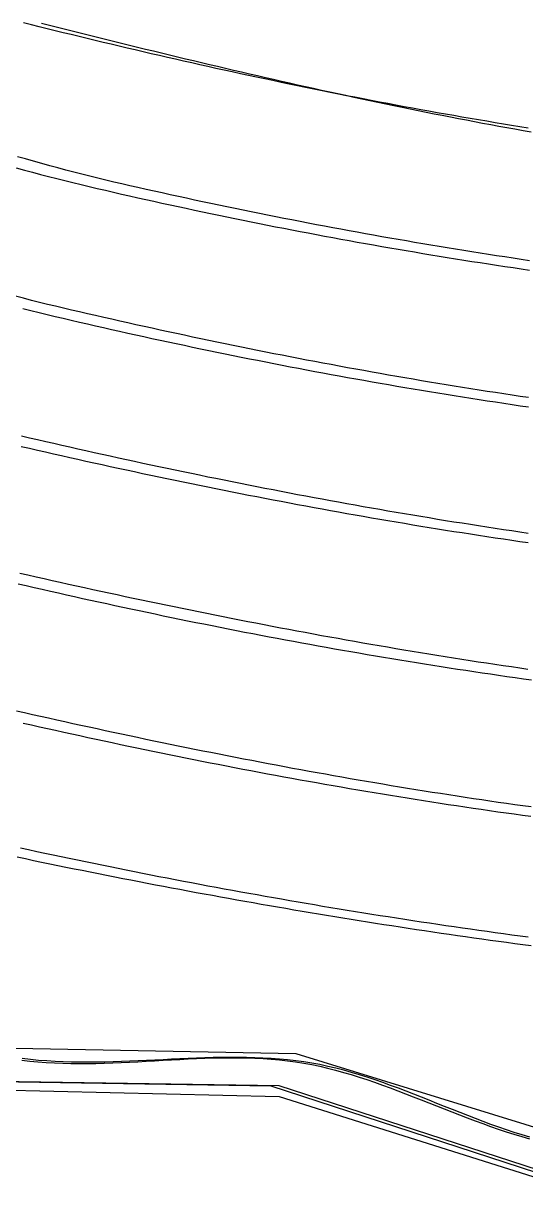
# Model space of a CAD drawing. Header units: metres. Extents: x 37 to 1169, y 29 to 746.
# Drawn here: x 473.1 to 533.7, y 130.1 to 271 of the extents above; entities that cross this region are included whole.
import ezdxf

# ---------------------------------------------------------------- set-up
doc = ezdxf.new("R2010")
doc.units = ezdxf.units.M

msp = doc.modelspace()

# ---------------------------------------------------------------- linework, layer by layer
for p, q in [((474.0889, 270.8585), (473.1327, 271.1099)), ((475.0446, 270.6131), (474.0889, 270.8585)), ((476, 270.3742), (475.0446, 270.6131)), ((475.3037, 271.0366), (476.2686, 270.7947)), ((476.2686, 270.7947), (477.2334, 270.5532)), ((477.2334, 270.5532), (478.1982, 270.3121)), ((476.9596, 270.1378), (476, 270.3742)), ((477.9203, 269.9023), (476.9596, 270.1378)), ((478.8821, 269.6676), (477.9203, 269.9023)), ((478.1982, 270.3121), (479.1631, 270.0715)), ((479.845, 269.4337), (478.8821, 269.6676)), ((479.1631, 270.0715), (480.1279, 269.8314)), ((480.8089, 269.2006), (479.845, 269.4337)), ((480.1279, 269.8314), (481.0928, 269.5918)), ((481.7739, 268.9684), (480.8089, 269.2006)), ((481.0928, 269.5918), (482.0577, 269.3527)), ((482.0577, 269.3527), (483.0226, 269.1142)), ((482.7398, 268.737), (481.7739, 268.9684)), ((483.7068, 268.5065), (482.7398, 268.737)), ((483.0226, 269.1142), (483.9875, 268.8763)), ((484.6748, 268.277), (483.7068, 268.5065)), ((483.9875, 268.8763), (484.9526, 268.6389)), ((485.6438, 268.0483), (484.6748, 268.277)), ((484.9526, 268.6389), (485.9176, 268.4022)), ((486.6138, 267.8207), (485.6438, 268.0483)), ((485.9176, 268.4022), (486.8827, 268.1662)), ((487.5847, 267.594), (486.6138, 267.8207)), ((486.8827, 268.1662), (487.8479, 267.9308)), ((487.8479, 267.9308), (488.8132, 267.6962)), ((488.5565, 267.3683), (487.5847, 267.594)), ((489.5293, 267.1436), (488.5565, 267.3683)), ((488.8132, 267.6962), (489.7785, 267.4623)), ((490.5029, 266.9199), (489.5293, 267.1436)), ((489.7785, 267.4623), (490.744, 267.2292)), ((491.4775, 266.6972), (490.5029, 266.9199)), ((490.744, 267.2292), (491.7095, 266.9968)), ((492.453, 266.4757), (491.4775, 266.6972)), ((491.7095, 266.9968), (492.6751, 266.7653)), ((493.4293, 266.2552), (492.453, 266.4757)), ((492.6751, 266.7653), (493.6408, 266.5346)), ((493.6408, 266.5346), (494.6067, 266.3047)), ((494.6067, 266.3047), (495.5727, 266.0758)), ((494.4065, 266.0358), (493.4293, 266.2552)), ((495.3845, 265.8176), (494.4065, 266.0358)), ((496.3634, 265.6005), (495.3845, 265.8176)), ((495.5727, 266.0758), (496.5387, 265.8477)), ((497.343, 265.3845), (496.3634, 265.6005)), ((496.5387, 265.8477), (497.505, 265.6206)), ((498.3235, 265.1698), (497.343, 265.3845)), ((497.505, 265.6206), (498.4714, 265.3945)), ((499.3048, 264.9562), (498.3235, 265.1698)), ((498.4714, 265.3945), (499.4379, 265.1693)), ((500.2868, 264.7439), (499.3048, 264.9562)), ((499.4379, 265.1693), (500.4046, 264.9452)), ((500.4046, 264.9452), (501.3714, 264.7221)), ((501.2696, 264.5328), (500.2868, 264.7439)), ((502.2531, 264.323), (501.2696, 264.5328)), ((501.3714, 264.7221), (502.3384, 264.5001)), ((503.2374, 264.1144), (502.2531, 264.323)), ((502.3384, 264.5001), (503.3056, 264.2791)), ((504.2223, 263.9072), (503.2374, 264.1144)), ((503.3056, 264.2791), (504.273, 264.0593)), ((505.208, 263.7013), (504.2223, 263.9072)), ((504.273, 264.0593), (505.2405, 263.8406)), ((506.1943, 263.4967), (505.208, 263.7013)), ((505.2405, 263.8406), (506.2083, 263.6231)), ((507.1814, 263.2934), (506.1943, 263.4967)), ((506.2083, 263.6231), (507.1762, 263.4068)), ((507.1762, 263.4068), (508.1444, 263.1917)), ((508.1691, 263.0916), (507.1814, 263.2934)), ((508.1444, 263.1917), (509.1128, 262.9778)), ((509.1574, 262.8911), (508.1691, 263.0916)), ((509.1128, 262.9778), (510.0814, 262.7652)), ((510.1464, 262.6921), (509.1574, 262.8911)), ((510.0814, 262.7652), (511.0502, 262.5539)), ((511.1359, 262.4945), (510.1464, 262.6921)), ((511.0502, 262.5539), (512.0193, 262.3439)), ((512.1261, 262.2983), (511.1359, 262.4945)), ((512.0193, 262.3439), (512.9886, 262.1353)), ((513.1169, 262.1036), (512.1261, 262.2983)), ((512.9886, 262.1353), (513.9582, 261.928)), ((514.1082, 261.9105), (513.1169, 262.1036)), ((513.9582, 261.928), (514.928, 261.7221)), ((515.1001, 261.7188), (514.1082, 261.9105)), ((514.928, 261.7221), (515.8981, 261.5177)), ((516.0926, 261.5287), (515.1001, 261.7188)), ((515.8981, 261.5177), (516.8685, 261.3147)), ((517.0856, 261.3401), (516.0926, 261.5287)), ((516.8685, 261.3147), (517.8391, 261.1131)), ((518.0791, 261.1531), (517.0856, 261.3401)), ((517.8391, 261.1131), (518.8101, 260.9131)), ((519.0731, 260.9676), (518.0791, 261.1531)), ((518.8101, 260.9131), (519.7813, 260.7146)), ((520.0675, 260.7838), (519.0731, 260.9676)), ((519.7813, 260.7146), (520.7528, 260.5176)), ((521.0625, 260.6016), (520.0675, 260.7838)), ((520.7528, 260.5176), (521.7247, 260.3222)), ((522.0579, 260.4211), (521.0625, 260.6016)), ((521.7247, 260.3222), (522.6968, 260.1284)), ((523.0538, 260.2422), (522.0579, 260.4211)), ((522.6968, 260.1284), (523.6693, 259.9362)), ((524.0501, 260.065), (523.0538, 260.2422)), ((523.6693, 259.9362), (524.6421, 259.7457)), ((525.0469, 259.8896), (524.0501, 260.065)), ((524.6421, 259.7457), (525.6152, 259.5568)), ((526.044, 259.7158), (525.0469, 259.8896)), ((525.6152, 259.5568), (526.5886, 259.3696)), ((527.0415, 259.5438), (526.044, 259.7158)), ((526.5886, 259.3696), (527.5625, 259.1842)), ((528.0394, 259.3736), (527.0415, 259.5438)), ((529.0377, 259.2051), (528.0394, 259.3736)), ((527.5625, 259.1842), (528.5366, 259.0005)), ((528.5366, 259.0005), (529.5111, 258.8186)), ((530.0363, 259.0385), (529.0377, 259.2051)), ((529.5111, 258.8186), (530.486, 258.6385)), ((531.0352, 258.8737), (530.0363, 259.0385)), ((530.486, 258.6385), (531.4613, 258.4602)), ((532.0345, 258.7107), (531.0352, 258.8737)), ((531.4613, 258.4602), (532.437, 258.2838)), ((533.0341, 258.5496), (532.0345, 258.7107)), ((532.437, 258.2838), (533.413, 258.1092)), ((534.0339, 258.3903), (533.0341, 258.5496)), ((533.413, 258.1092), (534.3894, 257.9366)), ((473.3969, 254.6613), (472.4283, 254.9388)), ((474.3652, 254.3872), (473.3969, 254.6613)), ((475.3333, 254.1167), (474.3652, 254.3872)), ((476.3011, 253.85), (475.3333, 254.1167)), ((477.2687, 253.5872), (476.3011, 253.85)), ((472.2696, 253.5759), (473.2434, 253.3171)), ((473.2434, 253.3171), (474.2178, 253.0607)), ((474.2178, 253.0607), (475.1928, 252.8068)), ((475.1928, 252.8068), (476.1685, 252.5555)), ((476.1685, 252.5555), (477.1448, 252.307)), ((477.1448, 252.307), (478.1218, 252.0612)), ((478.236, 253.3286), (477.2687, 253.5872)), ((479.2031, 253.0743), (478.236, 253.3286)), ((480.17, 252.8246), (479.2031, 253.0743)), ((481.1365, 252.5797), (480.17, 252.8246)), ((482.1028, 252.3396), (481.1365, 252.5797)), ((483.0688, 252.1048), (482.1028, 252.3396)), ((478.1218, 252.0612), (479.0996, 251.8183)), ((479.0996, 251.8183), (480.0781, 251.5785)), ((480.0781, 251.5785), (481.0573, 251.3417)), ((481.0573, 251.3417), (482.0374, 251.1082)), ((482.0374, 251.1082), (483.0182, 250.878)), ((483.0182, 250.878), (484, 250.6512)), ((484.0345, 251.8752), (483.0688, 252.1048)), ((485, 251.6512), (484.0345, 251.8752)), ((485.9728, 251.429), (485, 251.6512)), ((486.9462, 251.2083), (485.9728, 251.429)), ((487.9201, 250.989), (486.9462, 251.2083)), ((488.8945, 250.7713), (487.9201, 250.989)), ((484, 250.6512), (484.9735, 250.4288)), ((484.9735, 250.4288), (485.9475, 250.208)), ((485.9475, 250.208), (486.9221, 249.9887)), ((486.9221, 249.9887), (487.8971, 249.7708)), ((487.8971, 249.7708), (488.8726, 249.5545)), ((488.8726, 249.5545), (489.8486, 249.3396)), ((489.8694, 250.5549), (488.8945, 250.7713)), ((490.8449, 250.3401), (489.8694, 250.5549)), ((491.8208, 250.1267), (490.8449, 250.3401)), ((492.7972, 249.9148), (491.8208, 250.1267)), ((493.7742, 249.7043), (492.7972, 249.9148)), ((494.7516, 249.4954), (493.7742, 249.7043)), ((495.7295, 249.2879), (494.7516, 249.4954)), ((489.8486, 249.3396), (490.8251, 249.1263)), ((490.8251, 249.1263), (491.802, 248.9144)), ((491.802, 248.9144), (492.7794, 248.7041)), ((492.7794, 248.7041), (493.7572, 248.4952)), ((493.7572, 248.4952), (494.7355, 248.2879)), ((494.7355, 248.2879), (495.7143, 248.082)), ((495.7143, 248.082), (496.6935, 247.8777)), ((496.7078, 249.0819), (495.7295, 249.2879)), ((497.6867, 248.8774), (496.7078, 249.0819)), ((498.666, 248.6744), (497.6867, 248.8774)), ((499.6458, 248.4728), (498.666, 248.6744)), ((500.626, 248.2728), (499.6458, 248.4728)), ((501.6067, 248.0743), (500.626, 248.2728)), ((502.5878, 247.8772), (501.6067, 248.0743)), ((496.6935, 247.8777), (497.6731, 247.6749)), ((497.6731, 247.6749), (498.6532, 247.4736)), ((498.6532, 247.4736), (499.6337, 247.2738)), ((499.6337, 247.2738), (500.6147, 247.0755)), ((500.6147, 247.0755), (501.596, 246.8788)), ((501.596, 246.8788), (502.5778, 246.6836)), ((502.5778, 246.6836), (503.56, 246.4899)), ((503.5693, 247.6817), (502.5878, 247.8772)), ((504.5513, 247.4877), (503.5693, 247.6817)), ((505.5337, 247.2952), (504.5513, 247.4877)), ((506.5166, 247.1042), (505.5337, 247.2952)), ((507.4998, 246.9147), (506.5166, 247.1042)), ((508.4835, 246.7267), (507.4998, 246.9147)), ((509.4676, 246.5403), (508.4835, 246.7267)), ((503.56, 246.4899), (504.5425, 246.2977)), ((504.5425, 246.2977), (505.5255, 246.1071)), ((505.5255, 246.1071), (506.5089, 245.918)), ((506.5089, 245.918), (507.4927, 245.7304)), ((507.4927, 245.7304), (508.4769, 245.5444)), ((508.4769, 245.5444), (509.4614, 245.3599)), ((509.4614, 245.3599), (510.4463, 245.177)), ((510.4521, 246.3554), (509.4676, 246.5403)), ((510.4463, 245.177), (511.4316, 244.9956)), ((511.4369, 246.172), (510.4521, 246.3554)), ((512.4222, 245.9901), (511.4369, 246.172)), ((513.4079, 245.8098), (512.4222, 245.9901)), ((514.3939, 245.631), (513.4079, 245.8098)), ((515.3803, 245.4538), (514.3939, 245.631)), ((516.3671, 245.2781), (515.3803, 245.4538)), ((517.3542, 245.1039), (516.3671, 245.2781)), ((511.4316, 244.9956), (512.4173, 244.8158)), ((512.4173, 244.8158), (513.4033, 244.6375)), ((513.4033, 244.6375), (514.3897, 244.4607)), ((514.3897, 244.4607), (515.3765, 244.2856)), ((515.3765, 244.2856), (516.3635, 244.1119)), ((516.3635, 244.1119), (517.351, 243.9399)), ((517.351, 243.9399), (518.3388, 243.7694)), ((518.3418, 244.9313), (517.3542, 245.1039)), ((518.3388, 243.7694), (519.3269, 243.6004)), ((519.3296, 244.7603), (518.3418, 244.9313)), ((520.3178, 244.5908), (519.3296, 244.7603)), ((521.3064, 244.4228), (520.3178, 244.5908)), ((522.2953, 244.2565), (521.3064, 244.4228)), ((523.2845, 244.0916), (522.2953, 244.2565)), ((524.2741, 243.9284), (523.2845, 244.0916)), ((525.2639, 243.7667), (524.2741, 243.9284)), ((526.2541, 243.6066), (525.2639, 243.7667)), ((519.3269, 243.6004), (520.3153, 243.433)), ((520.3153, 243.433), (521.3041, 243.2672)), ((521.3041, 243.2672), (522.2931, 243.103)), ((522.2931, 243.103), (523.2825, 242.9403)), ((523.2825, 242.9403), (524.2722, 242.7792)), ((524.2722, 242.7792), (525.2623, 242.6197)), ((525.2623, 242.6197), (526.2526, 242.4618)), ((526.2526, 242.4618), (527.2432, 242.3054)), ((527.2446, 243.4481), (526.2541, 243.6066)), ((528.2355, 243.2911), (527.2446, 243.4481)), ((529.2266, 243.1357), (528.2355, 243.2911)), ((530.218, 242.982), (529.2266, 243.1357)), ((531.2097, 242.8298), (530.218, 242.982)), ((532.2017, 242.6791), (531.2097, 242.8298)), ((533.194, 242.5301), (532.2017, 242.6791)), ((534.1865, 242.3827), (533.194, 242.5301)), ((527.2432, 242.3054), (528.2341, 242.1507)), ((528.2341, 242.1507), (529.2253, 241.9975)), ((529.2253, 241.9975), (530.2167, 241.8459)), ((530.2167, 241.8459), (531.2085, 241.6959)), ((531.2085, 241.6959), (532.2005, 241.5475)), ((532.2005, 241.5475), (533.1928, 241.4007)), ((533.1928, 241.4007), (534.1853, 241.2555)), ((473.1519, 237.8403), (472.1885, 238.0925)), ((474.1148, 237.5931), (473.1519, 237.8403)), ((475.0771, 237.3513), (474.1148, 237.5931)), ((476.0388, 237.1149), (475.0771, 237.3513)), ((477, 236.8842), (476.0388, 237.1149)), ((477.9673, 236.6555), (477, 236.8842)), ((473.064, 236.5967), (474.0419, 236.3558)), ((474.0419, 236.3558), (475.0205, 236.1182)), ((475.0205, 236.1182), (476, 235.8842)), ((476, 235.8842), (476.9682, 235.6553)), ((476.9682, 235.6553), (477.9371, 235.4277)), ((477.9371, 235.4277), (478.9067, 235.2014)), ((478.9354, 236.4281), (477.9673, 236.6555)), ((479.9042, 236.2018), (478.9354, 236.4281)), ((480.8738, 235.9768), (479.9042, 236.2018)), ((481.844, 235.7531), (480.8738, 235.9768)), ((482.815, 235.5306), (481.844, 235.7531)), ((483.7867, 235.3093), (482.815, 235.5306)), ((484.759, 235.0892), (483.7867, 235.3093)), ((478.9067, 235.2014), (479.8769, 234.9763)), ((479.8769, 234.9763), (480.8479, 234.7525)), ((480.8479, 234.7525), (481.8195, 234.53)), ((481.8195, 234.53), (482.7918, 234.3087)), ((482.7918, 234.3087), (483.7647, 234.0888)), ((483.7647, 234.0888), (484.7383, 233.8701)), ((485.732, 234.8705), (484.759, 235.0892)), ((486.7058, 234.653), (485.732, 234.8705)), ((487.6801, 234.4368), (486.7058, 234.653)), ((488.6551, 234.2218), (487.6801, 234.4368)), ((489.6308, 234.0082), (488.6551, 234.2218)), ((490.6071, 233.7959), (489.6308, 234.0082)), ((484.7383, 233.8701), (485.7125, 233.6527)), ((485.7125, 233.6527), (486.6874, 233.4367)), ((486.6874, 233.4367), (487.6629, 233.2219)), ((487.6629, 233.2219), (488.639, 233.0085)), ((488.639, 233.0085), (489.6157, 232.7964)), ((489.6157, 232.7964), (490.593, 232.5857)), ((490.593, 232.5857), (491.5709, 232.3762)), ((491.5841, 233.5848), (490.6071, 233.7959)), ((492.5617, 233.3751), (491.5841, 233.5848)), ((493.5398, 233.1667), (492.5617, 233.3751)), ((494.5186, 232.9597), (493.5398, 233.1667)), ((495.498, 232.754), (494.5186, 232.9597)), ((496.478, 232.5496), (495.498, 232.754)), ((497.4586, 232.3466), (496.478, 232.5496)), ((491.5709, 232.3762), (492.5494, 232.1682)), ((492.5494, 232.1682), (493.5284, 231.9615)), ((493.5284, 231.9615), (494.508, 231.7561)), ((494.508, 231.7561), (495.4882, 231.5521)), ((495.4882, 231.5521), (496.469, 231.3495)), ((496.469, 231.3495), (497.4503, 231.1483)), ((497.4503, 231.1483), (498.4321, 230.9485)), ((498.4397, 232.1449), (497.4586, 232.3466)), ((499.4214, 231.9446), (498.4397, 232.1449)), ((500.4037, 231.7457), (499.4214, 231.9446)), ((501.3865, 231.5482), (500.4037, 231.7457)), ((502.3699, 231.352), (501.3865, 231.5482)), ((503.3538, 231.1573), (502.3699, 231.352)), ((504.3382, 230.9639), (503.3538, 231.1573)), ((498.4321, 230.9485), (499.4145, 230.7501)), ((499.4145, 230.7501), (500.3974, 230.553)), ((500.3974, 230.553), (501.3808, 230.3574)), ((501.3808, 230.3574), (502.3647, 230.1632)), ((502.3647, 230.1632), (503.3491, 229.9704)), ((503.3491, 229.9704), (504.3341, 229.7791)), ((504.3341, 229.7791), (505.3195, 229.5892)), ((505.3231, 230.772), (504.3382, 230.9639)), ((506.3086, 230.5815), (505.3231, 230.772)), ((507.2945, 230.3924), (506.3086, 230.5815)), ((508.2809, 230.2048), (507.2945, 230.3924)), ((509.2679, 230.0186), (508.2809, 230.2048)), ((510.2553, 229.8339), (509.2679, 230.0186)), ((511.2431, 229.6506), (510.2553, 229.8339)), ((505.3195, 229.5892), (506.3054, 229.4007)), ((506.3054, 229.4007), (507.2917, 229.2137)), ((507.2917, 229.2137), (508.2785, 229.0281)), ((508.2785, 229.0281), (509.2658, 228.844)), ((509.2658, 228.844), (510.2535, 228.6614)), ((510.2535, 228.6614), (511.2417, 228.4803)), ((511.2417, 228.4803), (512.2303, 228.3006)), ((512.2315, 229.4688), (511.2431, 229.6506)), ((512.2303, 228.3006), (513.2194, 228.1225)), ((513.2202, 229.2885), (512.2315, 229.4688)), ((514.2095, 229.1096), (513.2202, 229.2885)), ((515.1991, 228.9323), (514.2095, 229.1096)), ((516.1892, 228.7564), (515.1991, 228.9323)), ((517.1797, 228.582), (516.1892, 228.7564)), ((518.1707, 228.4092), (517.1797, 228.582)), ((519.162, 228.2379), (518.1707, 228.4092)), ((513.2194, 228.1225), (514.2088, 227.9458)), ((514.2088, 227.9458), (515.1987, 227.7706)), ((515.1987, 227.7706), (516.1889, 227.597)), ((516.1889, 227.597), (517.1796, 227.4249)), ((517.1796, 227.4249), (518.1707, 227.2543)), ((518.1707, 227.2543), (519.1621, 227.0852)), ((520.1537, 228.0681), (519.162, 228.2379)), ((519.1621, 227.0852), (520.1539, 226.9177)), ((521.1458, 227.8998), (520.1537, 228.0681)), ((520.1539, 226.9177), (521.1461, 226.7517)), ((522.1383, 227.7331), (521.1458, 227.8998)), ((523.1311, 227.5679), (522.1383, 227.7331)), ((524.1244, 227.4043), (523.1311, 227.5679)), ((525.1179, 227.2423), (524.1244, 227.4043)), ((526.1118, 227.0818), (525.1179, 227.2423)), ((527.1061, 226.923), (526.1118, 227.0818)), ((528.1007, 226.7657), (527.1061, 226.923)), ((521.1461, 226.7517), (522.1386, 226.5872)), ((522.1386, 226.5872), (523.1315, 226.4244)), ((523.1315, 226.4244), (524.1247, 226.2631)), ((524.1247, 226.2631), (525.1183, 226.1033)), ((525.1183, 226.1033), (526.1122, 225.9452)), ((526.1122, 225.9452), (527.1064, 225.7886)), ((527.1064, 225.7886), (528.101, 225.6337)), ((529.0956, 226.61), (528.1007, 226.7657)), ((528.101, 225.6337), (529.0958, 225.4803)), ((530.0908, 226.4559), (529.0956, 226.61)), ((529.0958, 225.4803), (530.0909, 225.3285)), ((531.0863, 226.3034), (530.0908, 226.4559)), ((532.0821, 226.1525), (531.0863, 226.3034)), ((533.0783, 226.0033), (532.0821, 226.1525)), ((534.0746, 225.8557), (533.0783, 226.0033)), ((530.0909, 225.3285), (531.0864, 225.1784)), ((531.0864, 225.1784), (532.0821, 225.0299)), ((532.0821, 225.0299), (533.0781, 224.883)), ((533.0781, 224.883), (534.0743, 224.7377)), ((472.8772, 219.9742), (473.8482, 219.7492)), ((473.8739, 220.9747), (472.9043, 221.2006)), ((474.8441, 220.7498), (473.8739, 220.9747)), ((475.815, 220.5259), (474.8441, 220.7498)), ((476.7866, 220.303), (475.815, 220.5259)), ((477.7589, 220.0811), (476.7866, 220.303)), ((478.7318, 219.8602), (477.7589, 220.0811)), ((479.7054, 219.6404), (478.7318, 219.8602)), ((473.8482, 219.7492), (474.8198, 219.5253)), ((474.8198, 219.5253), (475.7921, 219.3024)), ((475.7921, 219.3024), (476.765, 219.0806)), ((476.765, 219.0806), (477.7385, 218.8598)), ((477.7385, 218.8598), (478.7126, 218.6402)), ((478.7126, 218.6402), (479.6874, 218.4216)), ((479.6874, 218.4216), (480.6627, 218.2041)), ((480.6796, 219.4216), (479.7054, 219.6404)), ((481.6545, 219.2039), (480.6796, 219.4216)), ((482.63, 218.9873), (481.6545, 219.2039)), ((483.6061, 218.7717), (482.63, 218.9873)), ((484.5829, 218.5573), (483.6061, 218.7717)), ((485.5603, 218.3439), (484.5829, 218.5573)), ((480.6627, 218.2041), (481.6387, 217.9876)), ((481.6387, 217.9876), (482.6152, 217.7724)), ((482.6152, 217.7724), (483.5924, 217.5582)), ((483.5924, 217.5582), (484.5701, 217.3452)), ((484.5701, 217.3452), (485.5484, 217.1333)), ((485.5484, 217.1333), (486.5272, 216.9225)), ((486.5382, 218.1317), (485.5603, 218.3439)), ((487.5168, 217.9206), (486.5382, 218.1317)), ((488.4959, 217.7106), (487.5168, 217.9206)), ((489.4756, 217.5018), (488.4959, 217.7106)), ((490.4559, 217.2941), (489.4756, 217.5018)), ((491.4368, 217.0876), (490.4559, 217.2941)), ((492.4182, 216.8823), (491.4368, 217.0876)), ((486.5272, 216.9225), (487.5066, 216.713)), ((487.5066, 216.713), (488.4866, 216.5046)), ((488.4866, 216.5046), (489.4671, 216.2974)), ((489.4671, 216.2974), (490.4481, 216.0914)), ((490.4481, 216.0914), (491.4297, 215.8866)), ((491.4297, 215.8866), (492.4117, 215.683)), ((492.4117, 215.683), (493.3943, 215.4806)), ((493.4001, 216.6782), (492.4182, 216.8823)), ((494.3826, 216.4753), (493.4001, 216.6782)), ((495.3657, 216.2736), (494.3826, 216.4753)), ((496.3492, 216.0731), (495.3657, 216.2736)), ((497.3333, 215.8739), (496.3492, 216.0731)), ((498.3179, 215.6759), (497.3333, 215.8739)), ((499.303, 215.4792), (498.3179, 215.6759)), ((493.3943, 215.4806), (494.3774, 215.2795)), ((494.3774, 215.2795), (495.361, 215.0796)), ((495.361, 215.0796), (496.3451, 214.881)), ((496.3451, 214.881), (497.3297, 214.6836)), ((497.3297, 214.6836), (498.3148, 214.4875)), ((498.3148, 214.4875), (499.3003, 214.2927)), ((499.3003, 214.2927), (500.2863, 214.0992)), ((500.2886, 215.2837), (499.303, 215.4792)), ((501.2746, 215.0895), (500.2886, 215.2837)), ((502.2612, 214.8967), (501.2746, 215.0895)), ((503.2482, 214.7051), (502.2612, 214.8967)), ((504.2357, 214.5148), (503.2482, 214.7051)), ((505.2236, 214.3259), (504.2357, 214.5148)), ((506.212, 214.1383), (505.2236, 214.3259)), ((500.2863, 214.0992), (501.2727, 213.907)), ((501.2727, 213.907), (502.2596, 213.7161)), ((502.2596, 213.7161), (503.247, 213.5266)), ((503.247, 213.5266), (504.2348, 213.3384)), ((504.2348, 213.3384), (505.223, 213.1515)), ((505.223, 213.1515), (506.2116, 212.966)), ((506.2116, 212.966), (507.2007, 212.7818)), ((507.2008, 213.952), (506.212, 214.1383)), ((507.2007, 212.7818), (508.1901, 212.5991)), ((508.1901, 213.7671), (507.2008, 213.952)), ((509.1798, 213.5836), (508.1901, 213.7671)), ((510.1699, 213.4014), (509.1798, 213.5836)), ((511.1604, 213.2206), (510.1699, 213.4014)), ((512.1513, 213.0413), (511.1604, 213.2206)), ((513.1426, 212.8633), (512.1513, 213.0413)), ((514.1343, 212.6868), (513.1426, 212.8633)), ((508.1901, 212.5991), (509.18, 212.4177)), ((509.18, 212.4177), (510.1702, 212.2377)), ((510.1702, 212.2377), (511.1609, 212.0591)), ((511.1609, 212.0591), (512.1519, 211.882)), ((512.1519, 211.882), (513.1433, 211.7062)), ((513.1433, 211.7062), (514.135, 211.5319)), ((515.1264, 212.5117), (514.1343, 212.6868)), ((514.135, 211.5319), (515.1272, 211.3591)), ((516.1188, 212.338), (515.1264, 212.5117)), ((515.1272, 211.3591), (516.1196, 211.1877)), ((517.1116, 212.1658), (516.1188, 212.338)), ((518.1048, 211.9951), (517.1116, 212.1658)), ((519.0983, 211.8259), (518.1048, 211.9951)), ((520.0922, 211.6581), (519.0983, 211.8259)), ((521.0863, 211.4918), (520.0922, 211.6581)), ((522.0809, 211.3271), (521.0863, 211.4918)), ((516.1196, 211.1877), (517.1124, 211.0178)), ((517.1124, 211.0178), (518.1056, 210.8493)), ((518.1056, 210.8493), (519.0991, 210.6824)), ((519.0991, 210.6824), (520.0929, 210.5169)), ((520.0929, 210.5169), (521.087, 210.353)), ((521.087, 210.353), (522.0814, 210.1905)), ((523.0757, 211.1639), (522.0809, 211.3271)), ((522.0814, 210.1905), (523.0762, 210.0296)), ((524.0708, 211.0022), (523.0757, 211.1639)), ((523.0762, 210.0296), (524.0712, 209.8703)), ((525.0663, 210.842), (524.0708, 211.0022)), ((526.062, 210.6834), (525.0663, 210.842)), ((527.058, 210.5264), (526.062, 210.6834)), ((528.0543, 210.3709), (527.058, 210.5264)), ((529.0509, 210.2171), (528.0543, 210.3709)), ((530.0477, 210.0648), (529.0509, 210.2171)), ((531.0448, 209.9141), (530.0477, 210.0648)), ((524.0712, 209.8703), (525.0665, 209.7124)), ((525.0665, 209.7124), (526.0621, 209.5562)), ((526.0621, 209.5562), (527.058, 209.4015)), ((527.058, 209.4015), (528.0541, 209.2484)), ((528.0541, 209.2484), (529.0505, 209.0969)), ((529.0505, 209.0969), (530.0471, 208.947)), ((530.0471, 208.947), (531.044, 208.7986)), ((531.044, 208.7986), (532.0412, 208.652)), ((532.0422, 209.7651), (531.0448, 209.9141)), ((532.0412, 208.652), (533.0385, 208.5069)), ((533.0397, 209.6177), (532.0422, 209.7651)), ((534.0376, 209.4719), (533.0397, 209.6177)), ((533.0385, 208.5069), (534.0361, 208.3635)), ((473.6749, 204.4084), (472.7011, 204.6295)), ((474.6493, 204.1881), (473.6749, 204.4084)), ((472.5047, 203.3832), (473.4717, 203.16)), ((473.4717, 203.16), (474.4395, 202.9379)), ((474.4395, 202.9379), (475.4079, 202.7168)), ((475.6244, 203.9687), (474.6493, 204.1881)), ((476.6001, 203.7502), (475.6244, 203.9687)), ((477.5765, 203.5325), (476.6001, 203.7502)), ((478.5534, 203.3158), (477.5765, 203.5325)), ((479.5309, 203.1), (478.5534, 203.3158)), ((480.5091, 202.8851), (479.5309, 203.1)), ((475.4079, 202.7168), (476.3769, 202.4968)), ((476.3769, 202.4968), (477.3467, 202.2778)), ((477.3467, 202.2778), (478.317, 202.0599)), ((478.317, 202.0599), (479.2881, 201.8432)), ((479.2881, 201.8432), (480.2598, 201.6275)), ((480.2598, 201.6275), (481.2321, 201.413)), ((481.4878, 202.6711), (480.5091, 202.8851)), ((482.4671, 202.4581), (481.4878, 202.6711)), ((483.447, 202.2461), (482.4671, 202.4581)), ((484.4274, 202.0351), (483.447, 202.2461)), ((485.4084, 201.8251), (484.4274, 202.0351)), ((486.39, 201.6161), (485.4084, 201.8251)), ((487.3721, 201.4081), (486.39, 201.6161)), ((481.2321, 201.413), (482.205, 201.1995)), ((482.205, 201.1995), (483.1785, 200.9872)), ((483.1785, 200.9872), (484.1527, 200.7761)), ((484.1527, 200.7761), (485.1274, 200.5661)), ((485.1274, 200.5661), (486.1027, 200.3573)), ((486.1027, 200.3573), (487.0786, 200.1497)), ((487.0786, 200.1497), (488.0551, 199.9433)), ((488.3547, 201.2012), (487.3721, 201.4081)), ((489.3379, 200.9953), (488.3547, 201.2012)), ((490.3215, 200.7905), (489.3379, 200.9953)), ((491.3057, 200.5867), (490.3215, 200.7905)), ((492.2904, 200.3841), (491.3057, 200.5867)), ((493.2756, 200.1826), (492.2904, 200.3841)), ((494.2613, 199.9822), (493.2756, 200.1826)), ((488.0551, 199.9433), (489.0322, 199.7381)), ((489.0322, 199.7381), (490.0098, 199.5341)), ((490.0098, 199.5341), (490.9879, 199.3313)), ((490.9879, 199.3313), (491.9666, 199.1297)), ((491.9666, 199.1297), (492.9458, 198.9294)), ((492.9458, 198.9294), (493.9255, 198.7304)), ((493.9255, 198.7304), (494.9058, 198.5326)), ((495.2475, 199.783), (494.2613, 199.9822)), ((496.2342, 199.5849), (495.2475, 199.783)), ((497.2213, 199.388), (496.2342, 199.5849)), ((498.2089, 199.1923), (497.2213, 199.388)), ((499.1969, 198.9977), (498.2089, 199.1923)), ((500.1854, 198.8044), (499.1969, 198.9977)), ((501.1743, 198.6123), (500.1854, 198.8044)), ((494.9058, 198.5326), (495.8865, 198.3361)), ((495.8865, 198.3361), (496.8678, 198.1409)), ((496.8678, 198.1409), (497.8495, 197.947)), ((497.8495, 197.947), (498.8317, 197.7544)), ((498.8317, 197.7544), (499.8144, 197.5632)), ((499.8144, 197.5632), (500.7975, 197.3733)), ((500.7975, 197.3733), (501.7811, 197.1847)), ((502.1637, 198.4215), (501.1743, 198.6123)), ((503.1534, 198.2318), (502.1637, 198.4215)), ((504.1436, 198.0435), (503.1534, 198.2318)), ((505.1342, 197.8565), (504.1436, 198.0435)), ((506.1252, 197.6707), (505.1342, 197.8565)), ((507.1166, 197.4863), (506.1252, 197.6707)), ((508.1084, 197.3031), (507.1166, 197.4863)), ((509.1006, 197.1214), (508.1084, 197.3031)), ((501.7811, 197.1847), (502.7652, 196.9975)), ((502.7652, 196.9975), (503.7497, 196.8116)), ((503.7497, 196.8116), (504.7346, 196.6271)), ((504.7346, 196.6271), (505.7199, 196.4441)), ((505.7199, 196.4441), (506.7056, 196.2624)), ((506.7056, 196.2624), (507.6918, 196.0821)), ((507.6918, 196.0821), (508.6783, 195.9033)), ((508.6783, 195.9033), (509.6652, 195.7258)), ((510.0931, 196.9409), (509.1006, 197.1214)), ((511.086, 196.7619), (510.0931, 196.9409)), ((512.0792, 196.5842), (511.086, 196.7619)), ((513.0728, 196.4079), (512.0792, 196.5842)), ((514.0668, 196.233), (513.0728, 196.4079)), ((515.0611, 196.0595), (514.0668, 196.233)), ((516.0557, 195.8875), (515.0611, 196.0595)), ((517.0506, 195.7169), (516.0557, 195.8875)), ((509.6652, 195.7258), (510.6525, 195.5499)), ((510.6525, 195.5499), (511.6402, 195.3754)), ((511.6402, 195.3754), (512.6282, 195.2023)), ((512.6282, 195.2023), (513.6166, 195.0307)), ((513.6166, 195.0307), (514.6053, 194.8607)), ((514.6053, 194.8607), (515.5944, 194.6921)), ((515.5944, 194.6921), (516.5838, 194.525)), ((516.5838, 194.525), (517.5735, 194.3594)), ((518.0458, 195.5478), (517.0506, 195.7169)), ((519.0413, 195.3802), (518.0458, 195.5478)), ((520.0372, 195.214), (519.0413, 195.3802)), ((521.0333, 195.0494), (520.0372, 195.214)), ((522.0297, 194.8863), (521.0333, 195.0494)), ((523.0264, 194.7247), (522.0297, 194.8863)), ((524.0233, 194.5647), (523.0264, 194.7247)), ((525.0205, 194.4062), (524.0233, 194.5647)), ((517.5735, 194.3594), (518.5635, 194.1954)), ((518.5635, 194.1954), (519.5538, 194.0329)), ((519.5538, 194.0329), (520.5445, 193.872)), ((520.5445, 193.872), (521.5354, 193.7127)), ((521.5354, 193.7127), (522.5265, 193.5549)), ((522.5265, 193.5549), (523.518, 193.3987)), ((523.518, 193.3987), (524.5097, 193.2441)), ((524.5097, 193.2441), (525.5017, 193.0911)), ((526.018, 194.2493), (525.0205, 194.4062)), ((525.5017, 193.0911), (526.4939, 192.9397)), ((527.0157, 194.094), (526.018, 194.2493)), ((528.0136, 193.9403), (527.0157, 194.094)), ((529.0118, 193.7882), (528.0136, 193.9403)), ((530.0101, 193.6378), (529.0118, 193.7882)), ((531.0087, 193.489), (530.0101, 193.6378)), ((532.0075, 193.3418), (531.0087, 193.489)), ((533.0065, 193.1964), (532.0075, 193.3418)), ((534.0057, 193.0526), (533.0065, 193.1964)), ((526.4939, 192.9397), (527.4863, 192.79)), ((527.4863, 192.79), (528.479, 192.6419)), ((528.479, 192.6419), (529.4718, 192.4954)), ((529.4718, 192.4954), (530.4649, 192.3506)), ((530.4649, 192.3506), (531.4582, 192.2075)), ((531.4582, 192.2075), (532.4517, 192.0661)), ((532.4517, 192.0661), (533.4454, 191.9264)), ((533.4454, 191.9264), (534.4392, 191.7883)), ((473.2595, 187.8035), (472.2893, 188.0244)), ((474.2304, 187.5835), (473.2595, 187.8035)), ((475.202, 187.3644), (474.2304, 187.5835)), ((473.1114, 186.5765), (474.0851, 186.3563)), ((474.0851, 186.3563), (475.0594, 186.1371)), ((475.0594, 186.1371), (476.0343, 185.9189)), ((476.1742, 187.1462), (475.202, 187.3644)), ((477.1471, 186.929), (476.1742, 187.1462)), ((478.1207, 186.7127), (477.1471, 186.929)), ((479.0949, 186.4974), (478.1207, 186.7127)), ((480.0698, 186.2831), (479.0949, 186.4974)), ((481.0453, 186.0698), (480.0698, 186.2831)), ((482.0214, 185.8575), (481.0453, 186.0698)), ((476.0343, 185.9189), (477.0099, 185.7017)), ((477.0099, 185.7017), (477.9861, 185.4856)), ((477.9861, 185.4856), (478.9628, 185.2706)), ((478.9628, 185.2706), (479.9402, 185.0566)), ((479.9402, 185.0566), (480.9181, 184.8437)), ((480.9181, 184.8437), (481.8966, 184.632)), ((481.8966, 184.632), (482.8757, 184.4213)), ((482.9981, 185.6463), (482.0214, 185.8575)), ((483.9755, 185.4361), (482.9981, 185.6463)), ((484.9534, 185.2269), (483.9755, 185.4361)), ((485.9319, 185.0189), (484.9534, 185.2269)), ((486.911, 184.8119), (485.9319, 185.0189)), ((487.8906, 184.606), (486.911, 184.8119)), ((488.8708, 184.4013), (487.8906, 184.606)), ((482.8757, 184.4213), (483.8553, 184.2118)), ((483.8553, 184.2118), (484.8355, 184.0034)), ((484.8355, 184.0034), (485.8162, 183.7962)), ((485.8162, 183.7962), (486.7974, 183.5902)), ((486.7974, 183.5902), (487.7792, 183.3853)), ((487.7792, 183.3853), (488.7615, 183.1816)), ((488.7615, 183.1816), (489.7442, 182.9792)), ((489.8515, 184.1977), (488.8708, 184.4013)), ((490.8328, 183.9952), (489.8515, 184.1977)), ((491.8146, 183.7939), (490.8328, 183.9952)), ((492.7969, 183.5938), (491.8146, 183.7939)), ((493.7798, 183.3948), (492.7969, 183.5938)), ((494.7631, 183.1971), (493.7798, 183.3948)), ((495.7469, 183.0006), (494.7631, 183.1971)), ((489.7442, 182.9792), (490.7275, 182.7779)), ((490.7275, 182.7779), (491.7112, 182.5779)), ((491.7112, 182.5779), (492.6955, 182.3792)), ((492.6955, 182.3792), (493.6802, 182.1817)), ((493.6802, 182.1817), (494.6653, 181.9854)), ((494.6653, 181.9854), (495.6509, 181.7905)), ((495.6509, 181.7905), (496.637, 181.5968)), ((496.7312, 182.8053), (495.7469, 183.0006)), ((497.716, 182.6113), (496.7312, 182.8053)), ((498.7012, 182.4185), (497.716, 182.6113)), ((499.6869, 182.2271), (498.7012, 182.4185)), ((500.673, 182.0369), (499.6869, 182.2271)), ((501.6596, 181.848), (500.673, 182.0369)), ((502.6465, 181.6604), (501.6596, 181.848)), ((496.637, 181.5968), (497.6234, 181.4045)), ((497.6234, 181.4045), (498.6103, 181.2135)), ((498.6103, 181.2135), (499.5977, 181.0238)), ((499.5977, 181.0238), (500.5854, 180.8354)), ((500.5854, 180.8354), (501.5735, 180.6485)), ((501.5735, 180.6485), (502.562, 180.4629)), ((502.562, 180.4629), (503.5509, 180.2787)), ((503.6339, 181.4742), (502.6465, 181.6604)), ((504.6217, 181.2894), (503.6339, 181.4742)), ((505.6099, 181.1059), (504.6217, 181.2894)), ((506.5985, 180.9237), (505.6099, 181.1059)), ((507.5875, 180.743), (506.5985, 180.9237)), ((508.5768, 180.5637), (507.5875, 180.743)), ((509.5665, 180.3858), (508.5768, 180.5637)), ((510.5566, 180.2093), (509.5665, 180.3858)), ((503.5509, 180.2787), (504.5402, 180.0959)), ((504.5402, 180.0959), (505.5298, 179.9145)), ((505.5298, 179.9145), (506.5198, 179.7345)), ((506.5198, 179.7345), (507.5101, 179.556)), ((507.5101, 179.556), (508.5008, 179.3789)), ((508.5008, 179.3789), (509.4918, 179.2033)), ((509.4918, 179.2033), (510.4831, 179.0292)), ((510.4831, 179.0292), (511.4748, 178.8566)), ((511.5469, 180.0343), (510.5566, 180.2093)), ((512.5376, 179.8608), (511.5469, 180.0343)), ((513.5287, 179.6887), (512.5376, 179.8608)), ((514.52, 179.5182), (513.5287, 179.6887)), ((515.5117, 179.3491), (514.52, 179.5182)), ((516.5036, 179.1816), (515.5117, 179.3491)), ((517.4959, 179.0156), (516.5036, 179.1816)), ((518.4884, 178.8512), (517.4959, 179.0156)), ((511.4748, 178.8566), (512.4667, 178.6854)), ((512.4667, 178.6854), (513.4589, 178.5158)), ((513.4589, 178.5158), (514.4515, 178.3477)), ((514.4515, 178.3477), (515.4442, 178.1812)), ((515.4442, 178.1812), (516.4373, 178.0162)), ((516.4373, 178.0162), (517.4306, 177.8528)), ((517.4306, 177.8528), (518.4242, 177.6909)), ((518.4242, 177.6909), (519.418, 177.5307)), ((519.4811, 178.6883), (518.4884, 178.8512)), ((520.4741, 178.527), (519.4811, 178.6883)), ((521.4674, 178.3673), (520.4741, 178.527)), ((522.4609, 178.2093), (521.4674, 178.3673)), ((523.4547, 178.0528), (522.4609, 178.2093)), ((524.4486, 177.898), (523.4547, 178.0528)), ((525.4428, 177.7448), (524.4486, 177.898)), ((526.4372, 177.5934), (525.4428, 177.7448)), ((527.4317, 177.4436), (526.4372, 177.5934)), ((519.418, 177.5307), (520.4121, 177.3721)), ((520.4121, 177.3721), (521.4064, 177.2151)), ((521.4064, 177.2151), (522.4009, 177.0597)), ((522.4009, 177.0597), (523.3956, 176.906)), ((523.3956, 176.906), (524.3905, 176.7539)), ((524.3905, 176.7539), (525.3856, 176.6035)), ((525.3856, 176.6035), (526.3808, 176.4548)), ((526.3808, 176.4548), (527.3763, 176.3077)), ((527.3763, 176.3077), (528.3719, 176.1624)), ((528.4265, 177.2955), (527.4317, 177.4436)), ((528.3719, 176.1624), (529.3677, 176.0188)), ((529.4214, 177.1491), (528.4265, 177.2955)), ((530.4165, 177.0044), (529.4214, 177.1491)), ((531.4117, 176.8615), (530.4165, 177.0044)), ((532.4071, 176.7203), (531.4117, 176.8615)), ((533.4026, 176.5809), (532.4071, 176.7203)), ((534.3982, 176.4433), (533.4026, 176.5809)), ((529.3677, 176.0188), (530.3636, 175.877)), ((530.3636, 175.877), (531.3596, 175.7369)), ((531.3596, 175.7369), (532.3558, 175.5986)), ((532.3558, 175.5986), (533.3521, 175.462)), ((533.3521, 175.462), (534.3486, 175.3272)), ((473.7609, 171.2565), (472.781, 171.4683)), ((474.7411, 171.0458), (473.7609, 171.2565)), ((475.7216, 170.8364), (474.7411, 171.0458)), ((476.7024, 170.6281), (475.7216, 170.8364)), ((477.6836, 170.4211), (476.7024, 170.6281)), ((472.3905, 170.4137), (473.3689, 170.2081)), ((473.3689, 170.2081), (474.3474, 170.0035)), ((474.3474, 170.0035), (475.3261, 169.8)), ((475.3261, 169.8), (476.305, 169.5975)), ((476.305, 169.5975), (477.2841, 169.3962)), ((477.2841, 169.3962), (478.2634, 169.1959)), ((478.665, 170.2152), (477.6836, 170.4211)), ((478.2634, 169.1959), (479.2429, 168.9966)), ((479.6468, 170.0106), (478.665, 170.2152)), ((480.6288, 169.8071), (479.6468, 170.0106)), ((481.6112, 169.6049), (480.6288, 169.8071)), ((482.5938, 169.4039), (481.6112, 169.6049)), ((483.5768, 169.2041), (482.5938, 169.4039)), ((484.56, 169.0056), (483.5768, 169.2041)), ((479.2429, 168.9966), (480.2227, 168.7985)), ((480.2227, 168.7985), (481.2026, 168.6015)), ((481.2026, 168.6015), (482.1827, 168.4055)), ((482.1827, 168.4055), (483.1629, 168.2107)), ((483.1629, 168.2107), (484.1434, 168.0169)), ((484.1434, 168.0169), (485.1241, 167.8243)), ((485.5435, 168.8082), (484.56, 169.0056)), ((485.1241, 167.8243), (486.105, 167.6328)), ((486.5274, 168.6121), (485.5435, 168.8082)), ((487.5115, 168.4173), (486.5274, 168.6121)), ((488.4958, 168.2236), (487.5115, 168.4173)), ((489.4805, 168.0313), (488.4958, 168.2236)), ((490.4654, 167.8401), (489.4805, 168.0313)), ((491.4507, 167.6503), (490.4654, 167.8401)), ((486.105, 167.6328), (487.086, 167.4424)), ((487.086, 167.4424), (488.0673, 167.2531)), ((488.0673, 167.2531), (489.0487, 167.065)), ((489.0487, 167.065), (490.0304, 166.8779)), ((490.0304, 166.8779), (491.0122, 166.6921)), ((491.0122, 166.6921), (491.9942, 166.5073)), ((492.4362, 167.4616), (491.4507, 167.6503)), ((491.9942, 166.5073), (492.9764, 166.3237)), ((493.4219, 167.2743), (492.4362, 167.4616)), ((492.9764, 166.3237), (493.9588, 166.1413)), ((494.408, 167.0882), (493.4219, 167.2743)), ((495.3943, 166.9033), (494.408, 167.0882)), ((496.3808, 166.7198), (495.3943, 166.9033)), ((497.3676, 166.5375), (496.3808, 166.7198)), ((498.3547, 166.3564), (497.3676, 166.5375)), ((499.3421, 166.1767), (498.3547, 166.3564)), ((493.9588, 166.1413), (494.9414, 165.96)), ((494.9414, 165.96), (495.9241, 165.7799)), ((495.9241, 165.7799), (496.9071, 165.601)), ((496.9071, 165.601), (497.8902, 165.4232)), ((497.8902, 165.4232), (498.8735, 165.2466)), ((498.8735, 165.2466), (499.857, 165.0712)), ((500.3297, 165.9983), (499.3421, 166.1767)), ((499.857, 165.0712), (500.8407, 164.8969)), ((501.3175, 165.8211), (500.3297, 165.9983)), ((500.8407, 164.8969), (501.8246, 164.7239)), ((502.3056, 165.6452), (501.3175, 165.8211)), ((503.294, 165.4706), (502.3056, 165.6452)), ((504.2826, 165.2974), (503.294, 165.4706)), ((505.2714, 165.1254), (504.2826, 165.2974)), ((506.2605, 164.9547), (505.2714, 165.1254)), ((507.2498, 164.7854), (506.2605, 164.9547)), ((501.8246, 164.7239), (502.8086, 164.552)), ((502.8086, 164.552), (503.7928, 164.3814)), ((503.7928, 164.3814), (504.7772, 164.212)), ((504.7772, 164.212), (505.7618, 164.0437)), ((505.7618, 164.0437), (506.7466, 163.8767)), ((506.7466, 163.8767), (507.7315, 163.7109)), ((508.2394, 164.6173), (507.2498, 164.7854)), ((507.7315, 163.7109), (508.7166, 163.5463)), ((509.2291, 164.4506), (508.2394, 164.6173)), ((508.7166, 163.5463), (509.7019, 163.383)), ((510.2192, 164.2852), (509.2291, 164.4506)), ((511.2094, 164.1211), (510.2192, 164.2852)), ((512.1999, 163.9584), (511.2094, 164.1211)), ((513.1906, 163.7969), (512.1999, 163.9584)), ((514.1815, 163.6369), (513.1906, 163.7969)), ((515.1727, 163.4781), (514.1815, 163.6369)), ((516.164, 163.3207), (515.1727, 163.4781)), ((509.7019, 163.383), (510.6873, 163.2209)), ((510.6873, 163.2209), (511.673, 163.06)), ((511.673, 163.06), (512.6588, 162.9003)), ((512.6588, 162.9003), (513.6448, 162.742)), ((513.6448, 162.742), (514.6309, 162.5848)), ((514.6309, 162.5848), (515.6173, 162.4289)), ((515.6173, 162.4289), (516.6038, 162.2743)), ((517.1556, 163.1647), (516.164, 163.3207)), ((516.6038, 162.2743), (517.5904, 162.121)), ((518.1474, 163.01), (517.1556, 163.1647)), ((517.5904, 162.121), (518.5773, 161.9689)), ((519.1394, 162.8566), (518.1474, 163.01)), ((520.1316, 162.7046), (519.1394, 162.8566)), ((521.124, 162.554), (520.1316, 162.7046)), ((522.1166, 162.4048), (521.124, 162.554)), ((523.1094, 162.2569), (522.1166, 162.4048)), ((524.1025, 162.1104), (523.1094, 162.2569)), ((525.0957, 161.9652), (524.1025, 162.1104)), ((518.5773, 161.9689), (519.5643, 161.8181)), ((519.5643, 161.8181), (520.5515, 161.6686)), ((520.5515, 161.6686), (521.5388, 161.5204)), ((521.5388, 161.5204), (522.5263, 161.3734)), ((522.5263, 161.3734), (523.514, 161.2278)), ((523.514, 161.2278), (524.5018, 161.0834)), ((524.5018, 161.0834), (525.4898, 160.9404)), ((526.0891, 161.8215), (525.0957, 161.9652)), ((525.4898, 160.9404), (526.478, 160.7986)), ((527.0827, 161.6791), (526.0891, 161.8215)), ((526.478, 160.7986), (527.4663, 160.6582)), ((528.0765, 161.5381), (527.0827, 161.6791)), ((527.4663, 160.6582), (528.4548, 160.5191)), ((529.0704, 161.3985), (528.0765, 161.5381)), ((530.0646, 161.2603), (529.0704, 161.3985)), ((531.0589, 161.1235), (530.0646, 161.2603)), ((532.0535, 160.9881), (531.0589, 161.1235)), ((533.0482, 160.8541), (532.0535, 160.9881)), ((534.043, 160.7216), (533.0482, 160.8541)), ((528.4548, 160.5191), (529.4435, 160.3813)), ((529.4435, 160.3813), (530.4323, 160.2449)), ((530.4323, 160.2449), (531.4213, 160.1098)), ((531.4213, 160.1098), (532.4105, 159.976)), ((532.4105, 159.976), (533.3998, 159.8436)), ((533.3998, 159.8436), (534.3892, 159.7125)), ((470, 147.3897), (506, 146.6744)), ((506, 146.6744), (540, 136.1883)), ((472.9191, 145.8905), (473.9011, 145.7724)), ((473.9726, 145.9586), (472.985, 146.0751)), ((473.9011, 145.7724), (474.8871, 145.676)), ((474.9624, 145.862), (473.9726, 145.9586)), ((474.8871, 145.676), (475.8769, 145.6)), ((475.9545, 145.7841), (474.9624, 145.862)), ((475.8769, 145.6), (476.8701, 145.5428)), ((476.9486, 145.7235), (475.9545, 145.7841)), ((476.8701, 145.5428), (477.8665, 145.5031)), ((477.9446, 145.6791), (476.9486, 145.7235)), ((477.8665, 145.5031), (478.8659, 145.4794)), ((478.9423, 145.6496), (477.9446, 145.6791)), ((478.8659, 145.4794), (479.868, 145.4703)), ((479.9416, 145.6336), (478.9423, 145.6496)), ((479.868, 145.4703), (480.8724, 145.4743)), ((480.9423, 145.63), (479.9416, 145.6336)), ((480.8724, 145.4743), (481.879, 145.4902)), ((481.9444, 145.6373), (480.9423, 145.63)), ((481.879, 145.4902), (482.8875, 145.5163)), ((482.9476, 145.6545), (481.9444, 145.6373)), ((482.8875, 145.5163), (483.8976, 145.5514)), ((483.9518, 145.6801), (482.9476, 145.6545)), ((483.8976, 145.5514), (484.9089, 145.5939)), ((484.9568, 145.7129), (483.9518, 145.6801)), ((484.9089, 145.5939), (485.9214, 145.6425)), ((485.9626, 145.7517), (484.9568, 145.7129)), ((485.9214, 145.6425), (486.9346, 145.6957)), ((486.9689, 145.7952), (485.9626, 145.7517)), ((486.9346, 145.6957), (487.9483, 145.752)), ((487.9757, 145.842), (486.9689, 145.7952)), ((487.9483, 145.752), (488.9623, 145.8101)), ((488.9827, 145.891), (487.9757, 145.842)), ((488.9623, 145.8101), (489.9763, 145.8686)), ((489.9898, 145.9408), (488.9827, 145.891)), ((489.9763, 145.8686), (490.99, 145.926)), ((490.9969, 145.9902), (489.9898, 145.9408)), ((490.99, 145.926), (492.0031, 145.9808)), ((492.0038, 146.038), (490.9969, 145.9902)), ((492.0031, 145.9808), (493.0153, 146.0317)), ((493.0104, 146.0827), (492.0038, 146.038)), ((494.0165, 146.1232), (493.0104, 146.0827)), ((493.0153, 146.0317), (494.0265, 146.0773)), ((495.0221, 146.1582), (494.0165, 146.1232)), ((494.0265, 146.0773), (495.0363, 146.116)), ((496.0268, 146.1864), (495.0221, 146.1582)), ((495.0363, 146.116), (496.0445, 146.1465)), ((497.0306, 146.2066), (496.0268, 146.1864)), ((496.0445, 146.1465), (497.0508, 146.1674)), ((498.0334, 146.2174), (497.0306, 146.2066)), ((497.0508, 146.1674), (498.0549, 146.1771)), ((499.035, 146.2176), (498.0334, 146.2174)), ((498.0549, 146.1771), (499.0565, 146.1744)), ((500.0352, 146.206), (499.035, 146.2176)), ((499.0565, 146.1744), (500.0555, 146.1577)), ((501.034, 146.1812), (500.0352, 146.206)), ((500.0555, 146.1577), (501.0514, 146.1257)), ((502.031, 146.142), (501.034, 146.1812)), ((501.0514, 146.1257), (502.0441, 146.0769)), ((503.0263, 146.0871), (502.031, 146.142)), ((502.0441, 146.0769), (503.0333, 146.0099)), ((504.0197, 146.0152), (503.0263, 146.0871)), ((503.0333, 146.0099), (504.0186, 145.9232)), ((504.0186, 145.9232), (505, 145.8155)), ((505.0109, 145.9251), (504.0197, 146.0152)), ((505, 145.8155), (505.9749, 145.6838)), ((506, 145.8155), (505.0109, 145.9251)), ((505.9749, 145.6838), (506.9451, 145.5269)), ((506.9751, 145.6833), (506, 145.8155)), ((506.9451, 145.5269), (507.9107, 145.3462)), ((507.9453, 145.525), (506.9751, 145.6833)), ((507.9107, 145.3462), (508.8719, 145.1431)), ((508.9107, 145.3421), (507.9453, 145.525)), ((508.8719, 145.1431), (509.8292, 144.9191)), ((509.8717, 145.1361), (508.9107, 145.3421)), ((510.8286, 144.9085), (509.8717, 145.1361)), ((509.8292, 144.9191), (510.7827, 144.6754)), ((510.7827, 144.6754), (511.7328, 144.4137)), ((511.7816, 144.6607), (510.8286, 144.9085)), ((511.7328, 144.4137), (512.6796, 144.1352)), ((512.731, 144.3944), (511.7816, 144.6607)), ((512.6796, 144.1352), (513.6236, 143.8414)), ((513.6771, 144.1109), (512.731, 144.3944)), ((513.6236, 143.8414), (514.5648, 143.5338)), ((514.6202, 143.8119), (513.6771, 144.1109)), ((515.5607, 143.4987), (514.6202, 143.8119)), ((468, 143.3287), (503, 142.7901)), ((468, 142.3287), (504, 141.4823)), ((504, 142.7901), (469, 143.3287)), ((503, 142.7901), (538, 131.3295)), ((539, 131.365), (504, 142.7901)), ((514.5648, 143.5338), (515.5037, 143.2137)), ((515.5037, 143.2137), (516.4405, 142.8826)), ((516.4986, 143.173), (515.5607, 143.4987)), ((516.4405, 142.8826), (517.3754, 142.5419)), ((517.4345, 142.8362), (516.4986, 143.173)), ((517.3754, 142.5419), (518.3088, 142.193)), ((518.3685, 142.4898), (517.4345, 142.8362)), ((519.3009, 142.1353), (518.3685, 142.4898)), ((504, 141.4823), (540, 130.1327)), ((518.3088, 142.193), (519.2409, 141.8374)), ((519.2409, 141.8374), (520.1719, 141.4764)), ((520.2321, 141.7743), (519.3009, 142.1353)), ((520.1719, 141.4764), (521.1023, 141.1115)), ((521.1623, 141.4082), (520.2321, 141.7743)), ((521.1023, 141.1115), (522.0321, 140.7441)), ((522.0917, 141.0385), (521.1623, 141.4082)), ((523.0208, 140.6668), (522.0917, 141.0385)), ((522.0321, 140.7441), (522.9618, 140.3757)), ((522.9618, 140.3757), (523.8915, 140.0076)), ((523.9497, 140.2946), (523.0208, 140.6668)), ((523.8915, 140.0076), (524.8216, 139.6413)), ((524.8788, 139.9233), (523.9497, 140.2946)), ((524.8216, 139.6413), (525.7523, 139.2781)), ((525.8083, 139.5544), (524.8788, 139.9233)), ((526.7385, 139.1895), (525.8083, 139.5544)), ((525.7523, 139.2781), (526.6839, 138.9196)), ((526.6839, 138.9196), (527.6166, 138.5672)), ((527.6698, 138.8301), (526.7385, 139.1895)), ((527.6166, 138.5672), (528.5508, 138.2222)), ((528.6024, 138.4777), (527.6698, 138.8301)), ((528.5508, 138.2222), (529.4867, 137.886)), ((529.5366, 138.1337), (528.6024, 138.4777)), ((530.4726, 137.7997), (529.5366, 138.1337)), ((529.4867, 137.886), (530.4246, 137.5602)), ((530.4246, 137.5602), (531.3648, 137.2461)), ((531.4109, 137.4773), (530.4726, 137.7997)), ((531.3648, 137.2461), (532.3074, 136.9452)), ((532.3516, 137.1678), (531.4109, 137.4773)), ((532.3074, 136.9452), (533.2529, 136.6588)), ((533.295, 136.8728), (532.3516, 137.1678)), ((534.2415, 136.5938), (533.295, 136.8728)), ((533.2529, 136.6588), (534.2015, 136.3884))]:
    msp.add_line(p, q)

doc.saveas('drawing.dxf')
